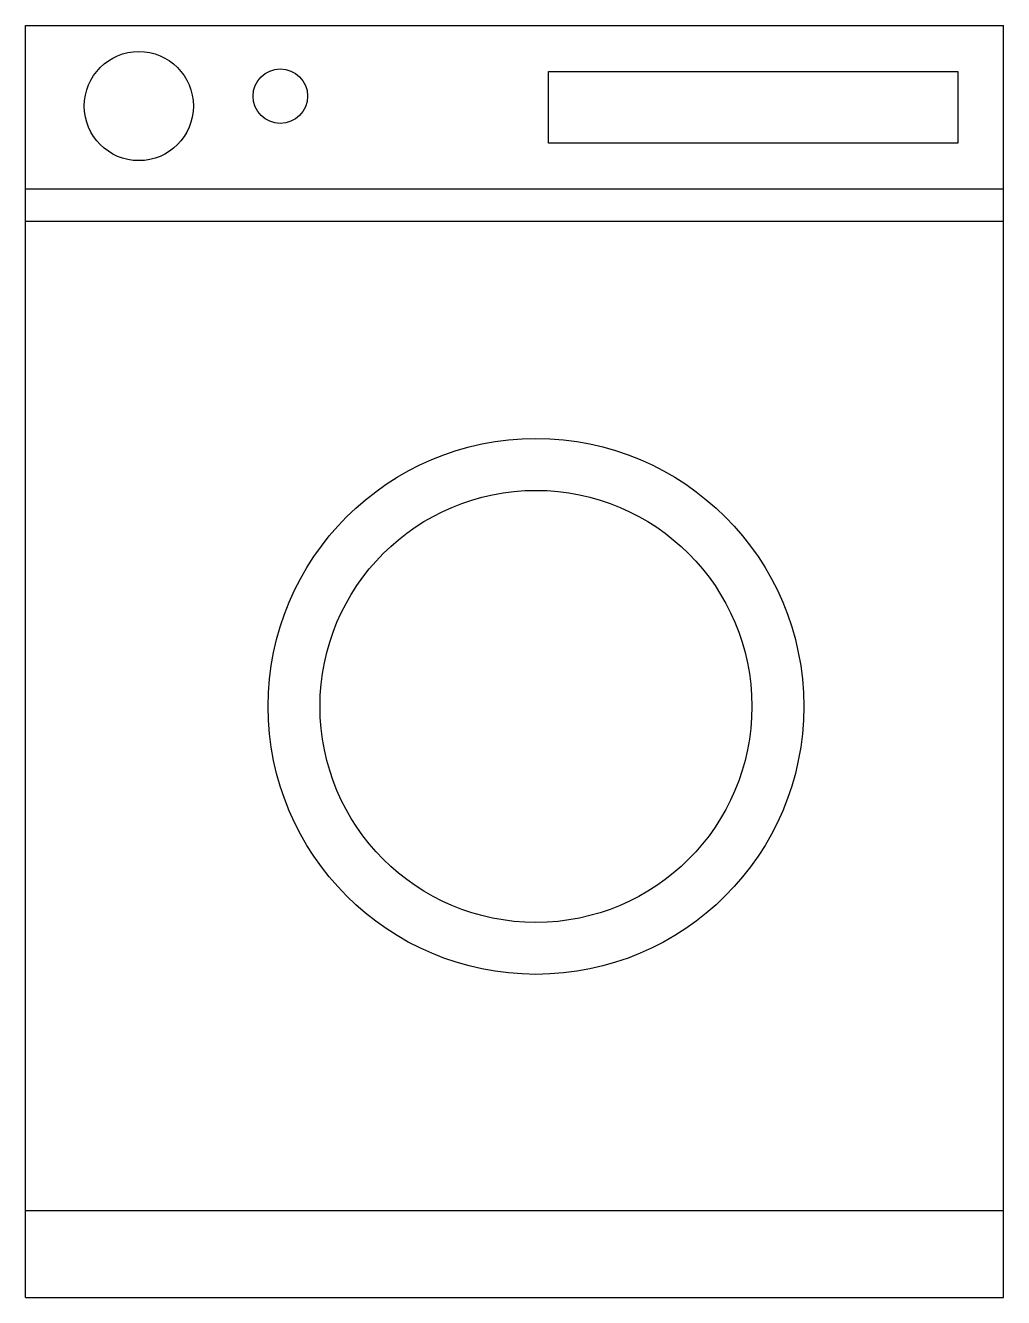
# Model space of a CAD drawing. Extents: x 8.975 to 9.675, y 4.402 to 5.312.
import ezdxf

# ---------------------------------------------------------------- set-up
doc = ezdxf.new("R2010")
doc.units = 0
doc.header["$MEASUREMENT"] = 0
doc.layers.add('A-PEÇAS', color=2, linetype='CONTINUOUS')
doc.layers.add('ESC-150', color=1, linetype='CONTINUOUS')

msp = doc.modelspace()

# ---------------------------------------------------------------- linework, layer by layer
at = {"layer": 'A-PEÇAS'}
for p, q in [((8.97493, 4.40156), (8.97493, 5.31156)), ((8.97493, 5.31156), (9.67493, 5.31156)), ((9.67493, 4.40156), (9.67493, 5.31156)), ((8.97493, 5.19462), (9.67493, 5.19462)), ((8.97493, 5.17147), (9.67493, 5.17147)), ((8.97493, 4.46389), (9.67493, 4.46389)), ((8.97493, 4.40156), (9.67493, 4.40156))]:
    msp.add_line(p, q, dxfattribs=at)
at = {"layer": 'ESC-150'}
msp.add_lwpolyline([(9.34917, 5.27872), (9.64226, 5.27872), (9.64226, 5.22726), (9.34917, 5.22726)], close=True, dxfattribs=at)
for centre, radius in [((9.05609, 5.25388), 0.03904), ((9.15734, 5.26098), 0.01952), ((9.34029, 4.82443), 0.19166), ((9.34029, 4.82443), 0.15455)]:
    msp.add_circle(centre, radius, dxfattribs=at)

doc.saveas('drawing.dxf')
